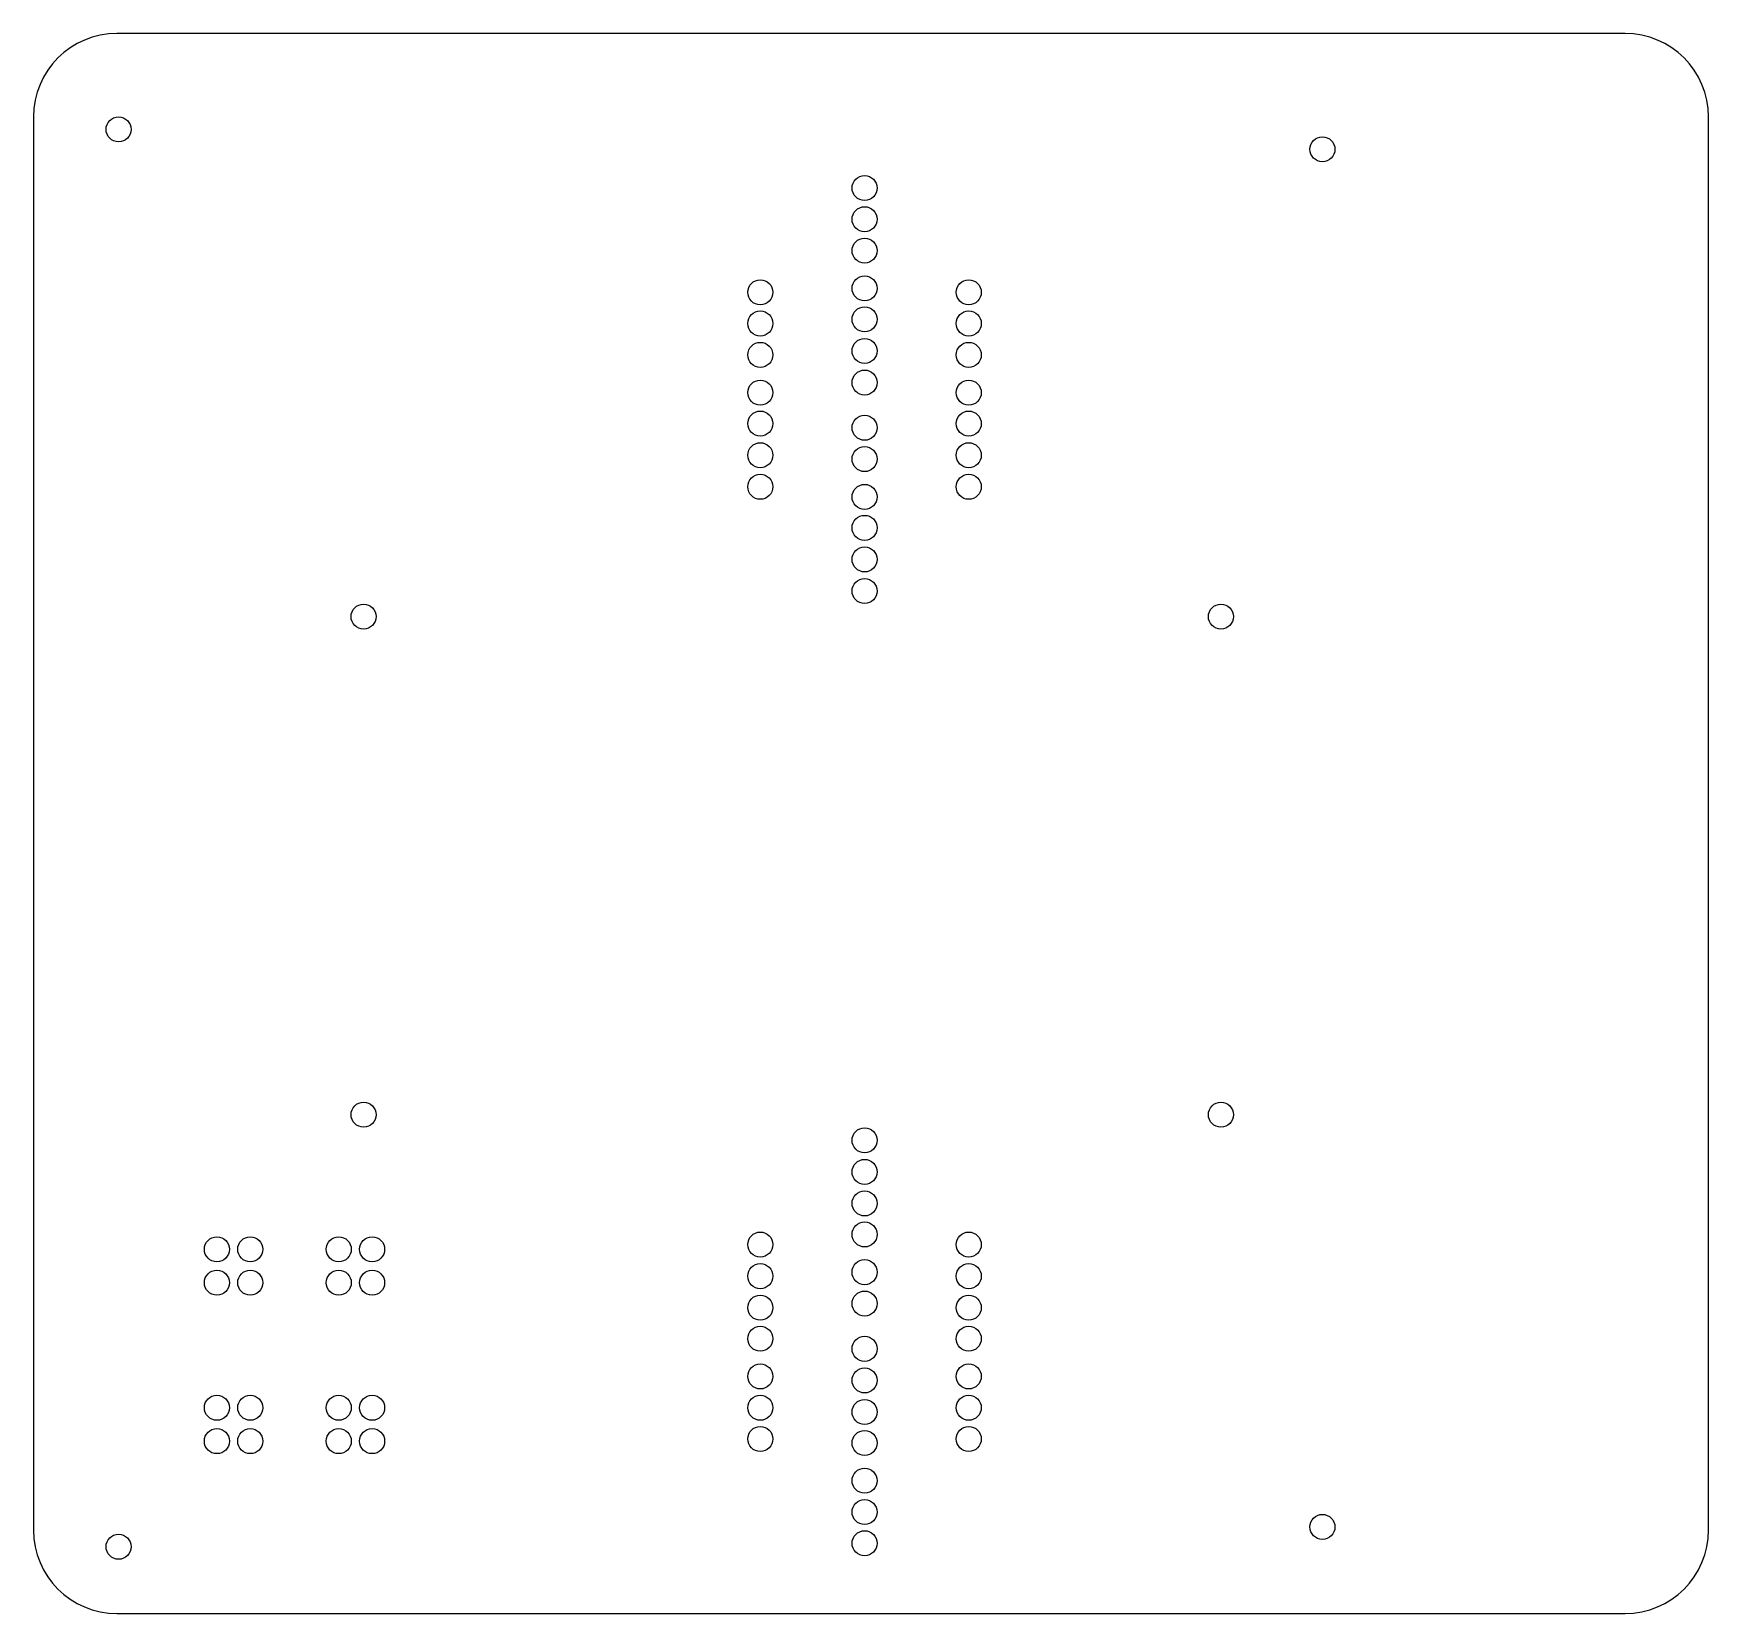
# Model space of a CAD drawing. Header units: millimetres. Extents: x -112 to 89, y -95 to 95.
import ezdxf

# ---------------------------------------------------------------- set-up
doc = ezdxf.new("R2010")
doc.units = ezdxf.units.MM

msp = doc.modelspace()

# ---------------------------------------------------------------- linework, layer by layer
at = {"color": 7, "linetype": 'Continuous', "lineweight": 25}
for p, q in [((78.87, 94.55), (-101.97, 94.55)), ((-111.97, 84.55), (-111.97, -84.88)), ((88.87, -84.88), (88.87, 84.55)), ((-101.97, -94.88), (78.87, -94.88))]:
    msp.add_line(p, q, dxfattribs=at)
for centre in [(-101.77, 83.05), (42.58, 80.67), (-12.32, 76.02), (-12.32, 72.28), (-12.32, 68.52), (-24.82, 63.52), (-12.32, 63.99), (0.18, 63.52), (-24.82, 59.78), (-12.32, 60.28), (0.18, 59.78), (-24.82, 56.02), (-12.32, 56.49), (0.18, 56.02), (-24.82, 51.49), (-12.32, 52.7), (0.18, 51.49), (-24.82, 47.78), (-12.32, 47.28), (0.18, 47.78), (-24.82, 43.99), (-12.32, 43.52), (0.18, 43.99), (-24.82, 40.2), (-12.32, 38.99), (0.18, 40.2), (-12.32, 35.28), (-12.32, 31.49), (-12.32, 27.7), (-72.39, 24.64), (30.41, 24.64), (-72.39, -35.08), (30.41, -35.08), (-12.32, -38.15), (-12.32, -41.94), (-12.32, -45.72), (-12.32, -49.44), (-89.98, -51.22), (-85.98, -51.22), (-75.36, -51.22), (-71.36, -51.22), (-24.82, -50.65), (0.18, -50.65), (-89.98, -55.22), (-85.98, -55.22), (-75.36, -55.22), (-71.36, -55.22), (-24.82, -54.44), (-12.32, -53.96), (0.18, -54.44), (-12.32, -57.72), (-24.82, -58.22), (0.18, -58.22), (-24.82, -61.94), (-12.32, -63.15), (0.18, -61.94), (-24.82, -66.46), (-12.32, -66.94), (0.18, -66.46), (-89.98, -70.22), (-85.98, -70.22), (-75.36, -70.22), (-71.36, -70.22), (-24.82, -70.22), (-12.32, -70.72), (0.18, -70.22), (-89.98, -74.22), (-85.98, -74.22), (-75.36, -74.22), (-71.36, -74.22), (-24.82, -73.96), (-12.32, -74.44), (0.18, -73.96), (-12.32, -78.96), (-12.32, -82.72), (42.58, -84.5), (-101.77, -86.88), (-12.32, -86.46)]:
    msp.add_circle(centre, 1.5, dxfattribs=at)
for centre, start, end in [((-101.97, 84.55), 90, 180), ((78.87, 84.55), 0, 90), ((-101.97, -84.88), 180, 270), ((78.87, -84.88), 270, 0)]:
    msp.add_arc(centre, 10, start, end, dxfattribs=at)

doc.saveas('drawing.dxf')
